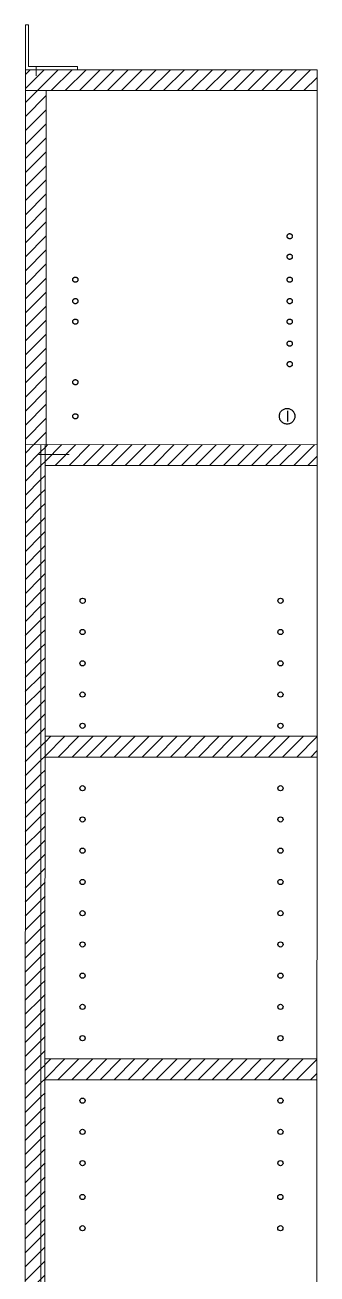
# Model space of a CAD drawing. Header units: millimetres. Extents: x -1085 to 5268, y 134 to 2619.
# Drawn here: x 654.7 to 682.7, y 392.7 to 512.6 of the extents above; entities that cross this region are included whole.
import ezdxf

# ---------------------------------------------------------------- set-up
doc = ezdxf.new("R2010")
doc.units = ezdxf.units.MM
doc.linetypes.add('CONTINUA', pattern=[0])
doc.linetypes.add('TRATTOPUNTO', pattern=[25.4, 12.7, -6.35, 0, -6.35])
for name, color, linetype, lineweight in [('A-FURN', 2, 'Continuous', 18), ('linee', 250, 'Continuous', 15), ('LINEE DI SEZIONE', 12, 'Continuous', 15)]:
    doc.layers.add(name, color=color, linetype=linetype, lineweight=lineweight)
doc.layers.add('DETTAGLI', color=4, linetype='TRATTOPUNTO')

msp = doc.modelspace()

# ---------------------------------------------------------------- hatches: boundary and pattern name
at = {"layer": 'LINEE DI SEZIONE'}
h = msp.add_hatch(dxfattribs=at)
h.set_pattern_fill('ANSI31', color=256, scale=0.3)
h.paths.add_polyline_path([(682.72, 508.34), (654.72, 508.34), (654.72, 506.34), (682.72, 506.34)])
h.paths.add_polyline_path([(656.72, 506.34), (654.72, 506.34), (654.72, 473.34), (654.72, 472.34), (656.72, 472.34)])
h = msp.add_hatch(dxfattribs=at)
h.set_pattern_fill('ANSI31', color=256, scale=0.3)
h.paths.add_polyline_path([(656.22, 472.34), (654.72, 472.34), (654.68, 282.34), (656.18, 282.34)])
h.paths.add_polyline_path([(656.62, 472.34), (656.22, 472.34), (656.18, 283.38), (656.58, 283.38)])
h.paths.add_polyline_path([(656.58, 283.38), (656.18, 283.38), (656.18, 282.34), (656.58, 282.34)])
h.paths.add_polyline_path([(656.58, 282.34), (656.18, 282.34), (656.18, 281.34), (656.58, 281.34)])
h = msp.add_hatch(dxfattribs=at)
h.set_pattern_fill('ANSI31', color=256, scale=0.3)
h.paths.add_polyline_path([(682.72, 472.33), (656.62, 472.34), (656.62, 471.28), (656.62, 470.34), (682.72, 470.34)])
h = msp.add_hatch(dxfattribs=at)
h.set_pattern_fill('ANSI31', color=256, scale=0.3)
h.paths.add_polyline_path([(682.71, 442.34), (682.71, 444.34), (656.61, 444.34), (656.61, 442.34)])
h.paths.add_polyline_path([(682.71, 411.34), (682.71, 413.34), (656.61, 413.34), (656.61, 411.34)])
h.paths.add_polyline_path([(682.7, 375.34), (682.7, 377.34), (656.6, 377.34), (656.6, 376.28), (656.6, 375.34)])
h.paths.add_polyline_path([(656.6, 349.34), (656.6, 347.34), (682.7, 347.34), (682.7, 349.34)])
h.paths.add_polyline_path([(682.69, 316.34), (682.69, 318.34), (656.59, 318.34), (656.59, 316.34)])
h.paths.add_polyline_path([(656.58, 284.34), (656.58, 283.28), (656.58, 282.34), (682.68, 282.34), (682.68, 284.34)])

# ---------------------------------------------------------------- linework, layer by layer
at = {"layer": 'A-FURN'}
for p, q in [((654.72, 512.64), (654.72, 508.34)), ((654.72, 512.64), (655.02, 512.64)), ((655.02, 512.64), (655.02, 508.64)), ((659.72, 508.64), (655.02, 508.64)), ((659.72, 508.34), (659.72, 508.64)), ((682.72, 508.34), (654.72, 508.34)), ((654.72, 506.34), (682.72, 506.34)), ((656.72, 472.34), (656.72, 506.34)), ((656.62, 470.34), (682.72, 470.34)), ((656.61, 444.34), (682.71, 444.34)), ((656.61, 442.34), (682.71, 442.34)), ((656.61, 413.34), (682.71, 413.34)), ((656.61, 411.34), (682.71, 411.34))]:
    msp.add_line(p, q, dxfattribs=at)
at = {"layer": 'A-FURN', "linetype": 'CONTINUA', "ltscale": 0.1}
for p, q in [((654.72, 472.34), (682.72, 472.33)), ((656.22, 472.34), (656.18, 281.34)), ((656.62, 472.34), (656.62, 471.28)), ((656.62, 471.28), (656.6, 376.28))]:
    msp.add_line(p, q, dxfattribs=at)
msp.add_lwpolyline([(654.72, 508.34), (654.72, 473.34), (654.68, 282.34)], dxfattribs=at)
at = {"layer": 'A-FURN'}
msp.add_lwpolyline([(682.68, 271.34), (682.72, 473.34), (682.72, 508.34)], dxfattribs=at)
at = {"layer": 'DETTAGLI'}
msp.add_line((679.87, 475.59), (679.87, 474.56), dxfattribs=at)
for centre, radius in [((680.1, 492.35), 0.25), ((680.1, 490.38), 0.25), ((659.52, 488.18), 0.25), ((680.1, 488.18), 0.25), ((659.52, 486.12), 0.25), ((680.1, 486.12), 0.25), ((659.52, 484.15), 0.25), ((680.1, 484.15), 0.25), ((680.1, 482.04), 0.25), ((680.1, 480.07), 0.25), ((659.52, 478.33), 0.25), ((659.52, 475.06), 0.25), ((679.85, 475.06), 0.749)]:
    msp.add_circle(centre, radius, dxfattribs=at)
at = {"layer": 'DETTAGLI', "linetype": 'CONTINUA', "ltscale": 0.1}
for centre in [(660.22, 457.34), (679.22, 457.34), (660.21, 454.34), (679.21, 454.34), (660.21, 451.34), (679.21, 451.34), (660.21, 448.34), (679.21, 448.34), (660.21, 445.34), (679.21, 445.34), (660.21, 439.34), (679.21, 439.34), (660.21, 436.34), (679.21, 436.34), (660.21, 433.34), (679.21, 433.34), (660.21, 430.34), (679.21, 430.34), (660.21, 427.34), (679.21, 427.34), (660.21, 424.34), (679.21, 424.34), (660.21, 421.34), (679.21, 421.34), (660.21, 418.34), (679.21, 418.34), (660.21, 415.34), (679.21, 415.34), (660.21, 409.34), (679.21, 409.34), (660.21, 406.34), (679.21, 406.34), (660.21, 403.34), (679.21, 403.34), (660.2, 400.09), (679.2, 400.09), (660.2, 397.09), (679.2, 397.09)]:
    msp.add_circle(centre, 0.25, dxfattribs=at)
at = {"layer": 'linee'}
for p, q in [((655.77, 507.75), (655.77, 508.64)), ((656.02, 471.38), (658.92, 471.38))]:
    msp.add_line(p, q, dxfattribs=at)

doc.saveas('drawing.dxf')
